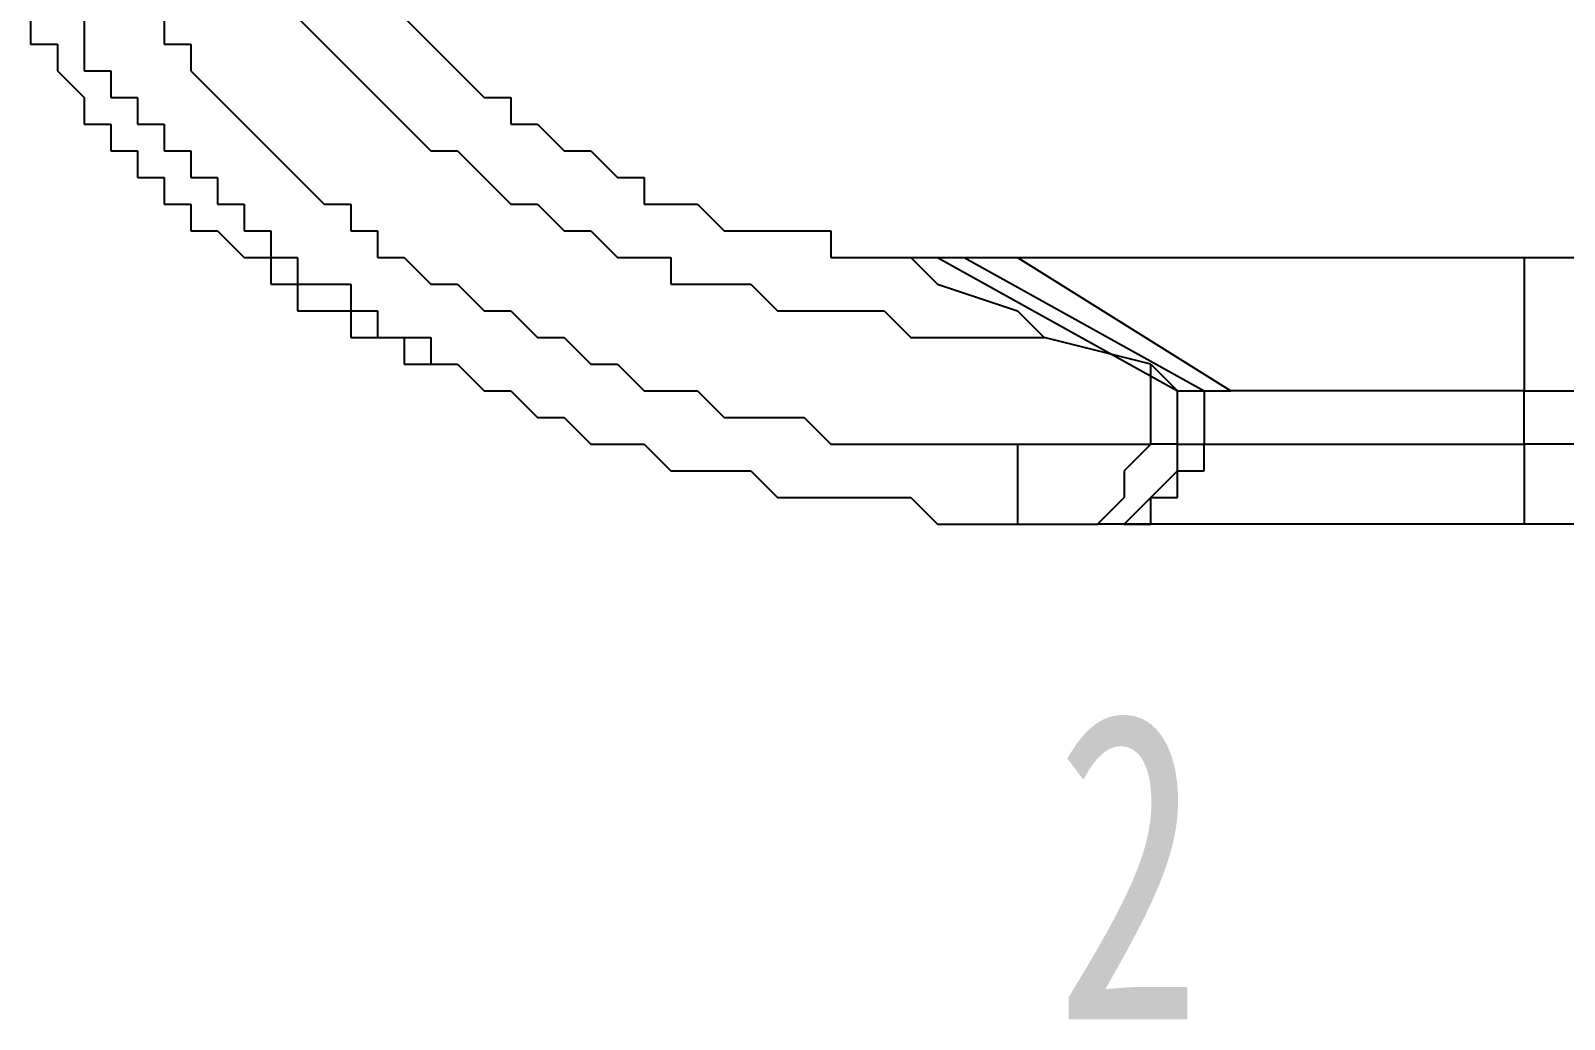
# Model space of a CAD drawing. Header units: inches. Extents: x 47316 to 59086, y 3141 to 11743.
# Drawn here: x 48131.61 to 48146.56, y 8805.64 to 8815.28 of the extents above; entities that cross this region are included whole.
import ezdxf

# ---------------------------------------------------------------- set-up
doc = ezdxf.new("R2010")
doc.units = ezdxf.units.IN
doc.header["$MEASUREMENT"] = 0
doc.layers.add('Beschreibungen', color=7, linetype='Continuous', lineweight=25)
doc.layers.add('P', color=250, linetype='Continuous', lineweight=100)
doc.styles.add('MtX_SimSun', font='')
doc.styles.get('MtX_SimSun').set_extended_font_data('SimSun')

msp = doc.modelspace()

# ---------------------------------------------------------------- linework, layer by layer
at = {"layer": 'P', "color": 0, "linetype": 'Continuous', "lineweight": -3}
for p, q in [((48131.606, 8815.412), (48131.606, 8815.152)), ((48132.126, 8815.412), (48132.126, 8815.152)), ((48132.906, 8815.412), (48132.906, 8815.152)), ((48134.206, 8815.412), (48134.466, 8815.152)), ((48135.246, 8815.412), (48135.506, 8815.152)), ((48131.606, 8815.152), (48131.866, 8815.152)), ((48131.866, 8815.152), (48131.866, 8814.892)), ((48132.126, 8815.152), (48132.126, 8814.892)), ((48132.906, 8815.152), (48133.166, 8815.152)), ((48133.166, 8815.152), (48133.166, 8814.892)), ((48134.466, 8815.152), (48134.466, 8815.152)), ((48134.466, 8815.152), (48134.726, 8814.892)), ((48135.506, 8815.152), (48135.506, 8815.152)), ((48135.506, 8815.152), (48135.766, 8814.892)), ((48131.866, 8814.892), (48132.126, 8814.632)), ((48132.126, 8814.892), (48132.386, 8814.892)), ((48132.386, 8814.892), (48132.386, 8814.632)), ((48133.166, 8814.892), (48133.166, 8814.892)), ((48133.166, 8814.892), (48133.426, 8814.632)), ((48134.726, 8814.892), (48134.726, 8814.892)), ((48134.726, 8814.892), (48134.986, 8814.632)), ((48135.766, 8814.892), (48135.766, 8814.892)), ((48135.766, 8814.892), (48136.026, 8814.632)), ((48132.126, 8814.632), (48132.126, 8814.632)), ((48132.126, 8814.632), (48132.126, 8814.372)), ((48132.386, 8814.632), (48132.646, 8814.632)), ((48132.646, 8814.632), (48132.646, 8814.372)), ((48133.426, 8814.632), (48133.426, 8814.632)), ((48133.426, 8814.632), (48133.686, 8814.372)), ((48134.986, 8814.632), (48134.986, 8814.632)), ((48134.986, 8814.632), (48135.246, 8814.372)), ((48136.026, 8814.632), (48136.026, 8814.632)), ((48136.026, 8814.632), (48136.286, 8814.632)), ((48136.286, 8814.632), (48136.286, 8814.372)), ((48132.126, 8814.372), (48132.386, 8814.372)), ((48132.386, 8814.372), (48132.386, 8814.112)), ((48132.646, 8814.372), (48132.906, 8814.372)), ((48132.906, 8814.372), (48132.906, 8814.112)), ((48133.686, 8814.372), (48133.686, 8814.372)), ((48133.686, 8814.372), (48133.946, 8814.112)), ((48135.246, 8814.372), (48135.246, 8814.372)), ((48135.246, 8814.372), (48135.506, 8814.112)), ((48136.286, 8814.372), (48136.546, 8814.372)), ((48136.546, 8814.372), (48136.806, 8814.112)), ((48132.386, 8814.112), (48132.646, 8814.112)), ((48132.646, 8814.112), (48132.646, 8813.852)), ((48132.906, 8814.112), (48133.166, 8814.112)), ((48133.166, 8814.112), (48133.166, 8813.852)), ((48133.946, 8814.112), (48133.946, 8814.112)), ((48133.946, 8814.112), (48134.206, 8813.852)), ((48135.506, 8814.112), (48135.766, 8814.112)), ((48135.766, 8814.112), (48135.766, 8814.112)), ((48135.766, 8814.112), (48136.026, 8813.852)), ((48136.806, 8814.112), (48136.806, 8814.112)), ((48136.806, 8814.112), (48137.066, 8814.112)), ((48137.066, 8814.112), (48137.326, 8813.852)), ((48132.646, 8813.852), (48132.906, 8813.852)), ((48132.906, 8813.852), (48132.906, 8813.592)), ((48133.166, 8813.852), (48133.426, 8813.852)), ((48133.426, 8813.852), (48133.426, 8813.592)), ((48134.206, 8813.852), (48134.206, 8813.852)), ((48134.206, 8813.852), (48134.466, 8813.592)), ((48136.026, 8813.852), (48136.026, 8813.852)), ((48136.026, 8813.852), (48136.286, 8813.592)), ((48137.326, 8813.852), (48137.326, 8813.852)), ((48137.326, 8813.852), (48137.586, 8813.852)), ((48137.586, 8813.852), (48137.586, 8813.592)), ((48132.906, 8813.592), (48133.166, 8813.592)), ((48133.166, 8813.592), (48133.166, 8813.332)), ((48133.426, 8813.592), (48133.686, 8813.592)), ((48133.686, 8813.592), (48133.686, 8813.332)), ((48134.466, 8813.592), (48134.726, 8813.592)), ((48134.726, 8813.592), (48134.726, 8813.332)), ((48136.286, 8813.592), (48136.546, 8813.592)), ((48136.546, 8813.592), (48136.546, 8813.592)), ((48136.546, 8813.592), (48136.806, 8813.332)), ((48137.586, 8813.592), (48137.846, 8813.592)), ((48137.846, 8813.592), (48138.106, 8813.592)), ((48138.106, 8813.592), (48138.106, 8813.592)), ((48138.106, 8813.592), (48138.366, 8813.332)), ((48133.166, 8813.332), (48133.426, 8813.332)), ((48133.426, 8813.332), (48133.686, 8813.072)), ((48133.686, 8813.332), (48133.946, 8813.332)), ((48133.946, 8813.332), (48133.946, 8813.072)), ((48134.726, 8813.332), (48134.986, 8813.332)), ((48134.986, 8813.332), (48134.986, 8813.072)), ((48136.806, 8813.332), (48136.806, 8813.332)), ((48136.806, 8813.332), (48137.066, 8813.332)), ((48137.066, 8813.332), (48137.326, 8813.072)), ((48138.366, 8813.332), (48138.626, 8813.332)), ((48138.626, 8813.332), (48138.886, 8813.332)), ((48138.886, 8813.332), (48138.886, 8813.332)), ((48138.886, 8813.332), (48139.146, 8813.332)), ((48139.146, 8813.332), (48139.406, 8813.332)), ((48139.406, 8813.332), (48139.406, 8813.072)), ((48133.686, 8813.072), (48133.686, 8813.072)), ((48133.686, 8813.072), (48133.946, 8813.072)), ((48133.946, 8813.072), (48134.206, 8813.072)), ((48133.946, 8813.072), (48133.946, 8812.812)), ((48134.206, 8813.072), (48134.206, 8812.812)), ((48134.986, 8813.072), (48135.246, 8813.072)), ((48135.246, 8813.072), (48135.246, 8813.072)), ((48135.246, 8813.072), (48135.506, 8812.812)), ((48137.326, 8813.072), (48137.326, 8813.072)), ((48137.326, 8813.072), (48137.586, 8813.072)), ((48137.586, 8813.072), (48137.846, 8813.072)), ((48137.846, 8813.072), (48137.846, 8812.812)), ((48139.406, 8813.072), (48139.666, 8813.072)), ((48139.666, 8813.072), (48139.926, 8813.072)), ((48139.926, 8813.072), (48139.926, 8813.072)), ((48139.926, 8813.072), (48140.186, 8813.072)), ((48140.186, 8813.072), (48140.446, 8813.072)), ((48140.186, 8813.072), (48140.186, 8813.072)), ((48140.186, 8813.072), (48140.186, 8813.072)), ((48140.186, 8813.072), (48140.186, 8813.072)), ((48140.186, 8813.072), (48140.186, 8813.072)), ((48140.186, 8813.072), (48140.186, 8813.072)), ((48140.186, 8813.072), (48140.186, 8813.072)), ((48140.186, 8813.072), (48140.186, 8813.072)), ((48140.186, 8813.072), (48140.186, 8813.072)), ((48140.186, 8813.072), (48140.446, 8812.812)), ((48140.446, 8813.072), (48142.786, 8811.772)), ((48140.446, 8813.072), (48140.706, 8813.072)), ((48140.706, 8813.072), (48143.046, 8811.772)), ((48140.706, 8813.072), (48140.706, 8813.072)), ((48140.706, 8813.072), (48140.966, 8813.072)), ((48140.966, 8813.072), (48141.226, 8813.072)), ((48141.226, 8813.072), (48141.226, 8813.072)), ((48141.226, 8813.072), (48146.166, 8813.072)), ((48141.226, 8813.072), (48143.306, 8811.772)), ((48146.166, 8813.072), (48146.686, 8813.072)), ((48146.166, 8813.072), (48146.166, 8811.772)), ((48133.946, 8812.812), (48134.206, 8812.812)), ((48134.206, 8812.812), (48134.466, 8812.812)), ((48134.206, 8812.812), (48134.206, 8812.552)), ((48134.466, 8812.812), (48134.726, 8812.812)), ((48134.726, 8812.812), (48134.726, 8812.552)), ((48135.506, 8812.812), (48135.766, 8812.812)), ((48135.766, 8812.812), (48135.766, 8812.812)), ((48135.766, 8812.812), (48136.026, 8812.552)), ((48137.846, 8812.812), (48138.106, 8812.812)), ((48138.106, 8812.812), (48138.366, 8812.812)), ((48138.366, 8812.812), (48138.366, 8812.812)), ((48138.366, 8812.812), (48138.626, 8812.812)), ((48138.626, 8812.812), (48138.886, 8812.552)), ((48140.446, 8812.812), (48141.226, 8812.552)), ((48134.206, 8812.552), (48134.466, 8812.552)), ((48134.466, 8812.552), (48134.726, 8812.552)), ((48134.726, 8812.552), (48134.986, 8812.552)), ((48134.726, 8812.552), (48134.726, 8812.292)), ((48134.986, 8812.552), (48134.986, 8812.292)), ((48136.026, 8812.552), (48136.286, 8812.552)), ((48136.286, 8812.552), (48136.286, 8812.552)), ((48136.286, 8812.552), (48136.546, 8812.292)), ((48138.886, 8812.552), (48138.886, 8812.552)), ((48138.886, 8812.552), (48139.146, 8812.552)), ((48139.146, 8812.552), (48139.406, 8812.552)), ((48139.406, 8812.552), (48139.406, 8812.552)), ((48139.406, 8812.552), (48139.666, 8812.552)), ((48139.666, 8812.552), (48139.926, 8812.552)), ((48139.926, 8812.552), (48140.186, 8812.292)), ((48141.226, 8812.552), (48141.486, 8812.292)), ((48134.726, 8812.292), (48134.986, 8812.292)), ((48134.986, 8812.292), (48135.246, 8812.292)), ((48134.986, 8812.292), (48135.246, 8812.292)), ((48135.246, 8812.292), (48135.506, 8812.292)), ((48135.246, 8812.292), (48135.246, 8812.032)), ((48135.506, 8812.292), (48135.506, 8812.032)), ((48136.546, 8812.292), (48136.546, 8812.292)), ((48136.546, 8812.292), (48136.806, 8812.292)), ((48136.806, 8812.292), (48137.066, 8812.032)), ((48140.186, 8812.292), (48140.186, 8812.292)), ((48140.186, 8812.292), (48140.446, 8812.292)), ((48140.446, 8812.292), (48140.706, 8812.292)), ((48140.706, 8812.292), (48140.706, 8812.292)), ((48140.706, 8812.292), (48140.966, 8812.292)), ((48140.966, 8812.292), (48141.226, 8812.292)), ((48141.226, 8812.292), (48141.486, 8812.292)), ((48142.526, 8812.032), (48141.486, 8812.292)), ((48141.486, 8812.292), (48141.486, 8812.292)), ((48135.246, 8812.032), (48135.506, 8812.032)), ((48135.506, 8812.032), (48135.766, 8812.032)), ((48135.506, 8812.032), (48135.766, 8812.032)), ((48135.766, 8812.032), (48135.766, 8812.032)), ((48135.766, 8812.032), (48136.026, 8811.772)), ((48135.766, 8812.032), (48135.766, 8812.032)), ((48135.766, 8812.032), (48135.766, 8812.032)), ((48137.066, 8812.032), (48137.066, 8812.032)), ((48137.066, 8812.032), (48137.326, 8812.032)), ((48137.326, 8812.032), (48137.586, 8811.772)), ((48142.526, 8811.252), (48142.526, 8812.032)), ((48142.526, 8812.032), (48142.786, 8811.772)), ((48136.026, 8811.772), (48136.286, 8811.772)), ((48136.286, 8811.772), (48136.286, 8811.772)), ((48136.286, 8811.772), (48136.546, 8811.512)), ((48137.586, 8811.772), (48137.586, 8811.772)), ((48137.586, 8811.772), (48137.846, 8811.772)), ((48137.846, 8811.772), (48138.106, 8811.772)), ((48138.106, 8811.772), (48138.106, 8811.772)), ((48138.106, 8811.772), (48138.366, 8811.512)), ((48142.786, 8811.252), (48142.786, 8811.772)), ((48142.786, 8811.772), (48143.046, 8811.772)), ((48143.046, 8811.772), (48143.046, 8811.252)), ((48143.046, 8811.772), (48143.046, 8811.772)), ((48143.046, 8811.772), (48143.306, 8811.772)), ((48143.306, 8811.772), (48143.306, 8811.772)), ((48146.166, 8811.772), (48143.306, 8811.772)), ((48146.166, 8811.772), (48146.686, 8811.772)), ((48146.166, 8811.252), (48146.166, 8811.772)), ((48136.546, 8811.512), (48136.806, 8811.512)), ((48136.806, 8811.512), (48136.806, 8811.512)), ((48136.806, 8811.512), (48137.066, 8811.252)), ((48138.366, 8811.512), (48138.626, 8811.512)), ((48138.626, 8811.512), (48138.626, 8811.512)), ((48138.626, 8811.512), (48138.886, 8811.512)), ((48138.886, 8811.512), (48139.146, 8811.512)), ((48139.146, 8811.512), (48139.146, 8811.512)), ((48139.146, 8811.512), (48139.406, 8811.252)), ((48137.066, 8811.252), (48137.326, 8811.252)), ((48137.326, 8811.252), (48137.326, 8811.252)), ((48137.326, 8811.252), (48137.586, 8811.252)), ((48137.586, 8811.252), (48137.846, 8810.992)), ((48139.406, 8811.252), (48139.666, 8811.252)), ((48139.666, 8811.252), (48139.926, 8811.252)), ((48139.926, 8811.252), (48139.926, 8811.252)), ((48139.926, 8811.252), (48140.186, 8811.252)), ((48140.186, 8811.252), (48140.446, 8811.252)), ((48140.446, 8811.252), (48140.446, 8811.252)), ((48140.446, 8811.252), (48140.706, 8811.252)), ((48140.706, 8811.252), (48140.966, 8811.252)), ((48140.966, 8811.252), (48141.226, 8811.252)), ((48141.226, 8811.252), (48141.226, 8811.252)), ((48141.226, 8811.252), (48142.526, 8811.252)), ((48141.226, 8811.252), (48141.226, 8810.472)), ((48142.526, 8811.252), (48142.266, 8810.992)), ((48142.786, 8811.252), (48142.526, 8811.252)), ((48142.786, 8810.992), (48142.786, 8811.252)), ((48142.786, 8811.252), (48143.046, 8811.252)), ((48143.046, 8811.252), (48146.166, 8811.252)), ((48143.046, 8810.992), (48143.046, 8811.252)), ((48146.686, 8811.252), (48146.166, 8811.252)), ((48146.166, 8811.252), (48146.166, 8810.472)), ((48137.846, 8810.992), (48137.846, 8810.992)), ((48137.846, 8810.992), (48138.106, 8810.992)), ((48138.106, 8810.992), (48138.366, 8810.992)), ((48138.366, 8810.992), (48138.366, 8810.992)), ((48138.366, 8810.992), (48138.626, 8810.992)), ((48138.626, 8810.992), (48138.886, 8810.732)), ((48142.266, 8810.992), (48142.266, 8810.732)), ((48142.526, 8810.732), (48142.786, 8810.992)), ((48142.786, 8810.992), (48142.786, 8810.992)), ((48142.786, 8810.732), (48142.786, 8810.992)), ((48142.786, 8810.992), (48143.046, 8810.992)), ((48138.886, 8810.732), (48138.886, 8810.732)), ((48138.886, 8810.732), (48139.146, 8810.732)), ((48139.146, 8810.732), (48139.406, 8810.732)), ((48139.406, 8810.732), (48139.406, 8810.732)), ((48139.406, 8810.732), (48139.666, 8810.732)), ((48139.666, 8810.732), (48139.926, 8810.732)), ((48139.926, 8810.732), (48140.186, 8810.732)), ((48140.186, 8810.732), (48140.186, 8810.732)), ((48140.186, 8810.732), (48140.446, 8810.472)), ((48142.266, 8810.732), (48142.006, 8810.472)), ((48142.266, 8810.732), (48142.266, 8810.732)), ((48142.266, 8810.472), (48142.526, 8810.732)), ((48142.526, 8810.732), (48142.526, 8810.732)), ((48142.526, 8810.732), (48142.526, 8810.732)), ((48142.526, 8810.472), (48142.526, 8810.732)), ((48142.526, 8810.732), (48142.786, 8810.732)), ((48140.446, 8810.472), (48140.706, 8810.472)), ((48140.706, 8810.472), (48140.706, 8810.472)), ((48140.706, 8810.472), (48140.966, 8810.472)), ((48140.966, 8810.472), (48141.226, 8810.472)), ((48141.226, 8810.472), (48141.226, 8810.472)), ((48141.226, 8810.472), (48142.006, 8810.472)), ((48142.006, 8810.472), (48142.006, 8810.472)), ((48142.266, 8810.472), (48142.006, 8810.472)), ((48146.166, 8810.472), (48142.266, 8810.472)), ((48142.266, 8810.472), (48142.266, 8810.472)), ((48142.266, 8810.472), (48142.266, 8810.472)), ((48142.266, 8810.472), (48142.526, 8810.472)), ((48146.686, 8810.472), (48146.166, 8810.472))]:
    msp.add_line(p, q, dxfattribs=at)

# ---------------------------------------------------------------- texts
at = {"layer": 'Beschreibungen', "color": 0, "lineweight": -3, "style": 'MtX_SimSun', "width": 0.7}
msp.add_text('2', height=3, rotation=360, dxfattribs=at).set_placement((48141.591, 8805.644))

doc.saveas('drawing.dxf')
